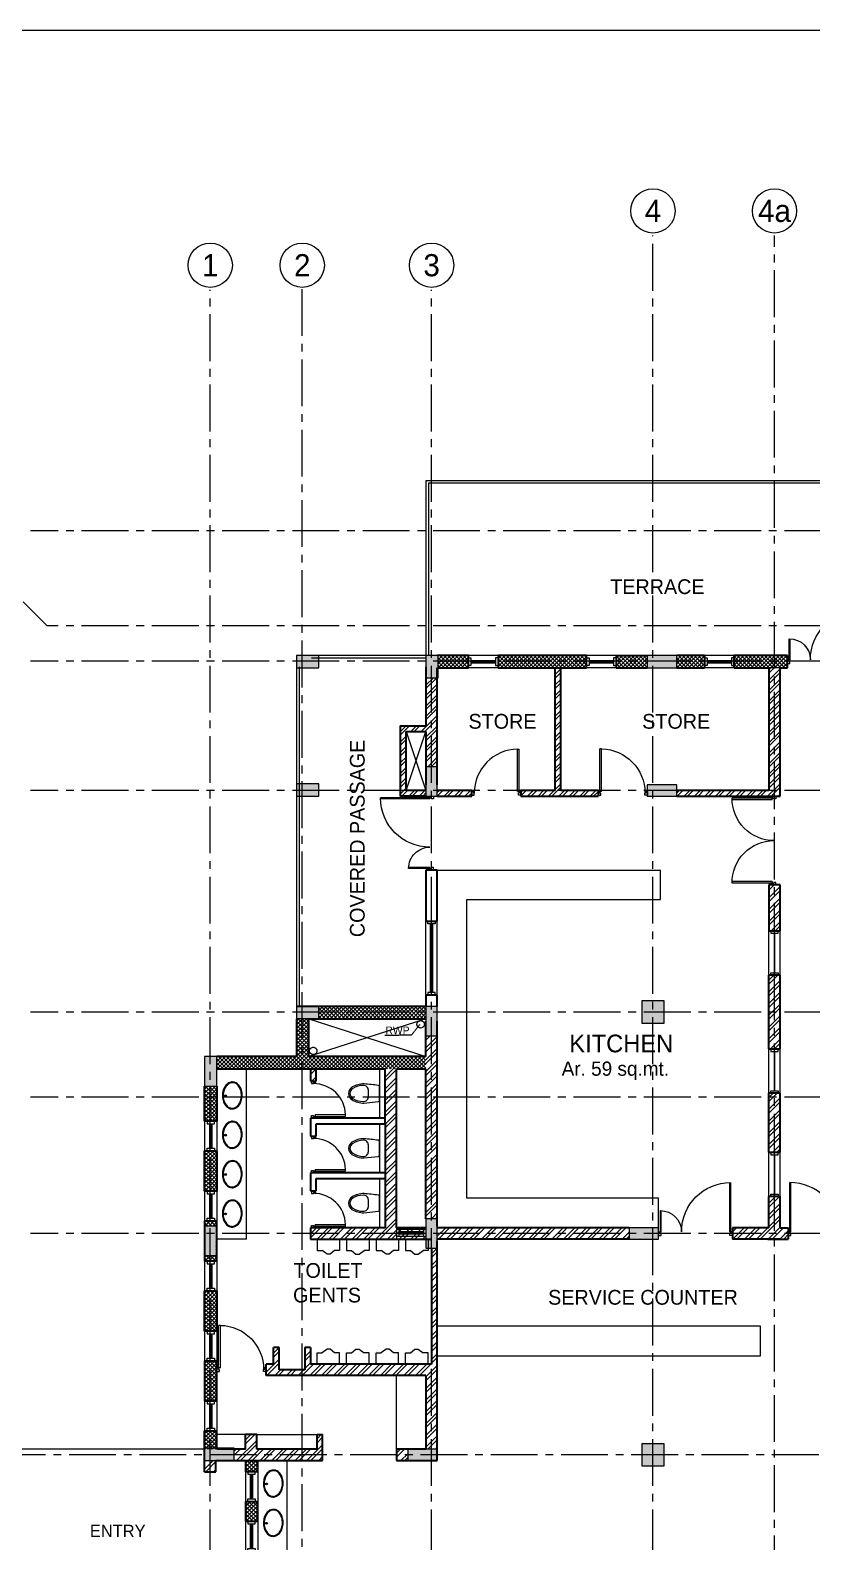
# Model space of a CAD drawing. Header units: millimetres. Extents: x -276609 to 1081398, y -453808 to 472098.
# Drawn here: x 1014191 to 1030080, y -65396 to -34677 of the extents above; entities that cross this region are included whole.
import ezdxf
from ezdxf.enums import TextEntityAlignment as Align

# ---------------------------------------------------------------- set-up
doc = ezdxf.new("R2010")
doc.units = ezdxf.units.MM
doc.header["$MEASUREMENT"] = 0
for name, pattern in [('ACAD_ISO10W100', [18, 12, -3, 0, -3]), ('CENTER2', [28.575, 19.05, -3.175, 3.175, -3.175]), ('HIDDEN', [0.375, 0.25, -0.125])]:
    doc.linetypes.add(name, pattern=pattern)
for name, color, linetype in [('A-Anno Tags', 6, 'Continuous'), ('A-Elevation', 4, 'Continuous'), ('A-Railing', 4, 'Continuous'), ('A-Sanitory', 181, 'Continuous'), ('A-Wall Patt', 8, 'Continuous'), ('A-Window', 4, 'Continuous'), ('Anno_Frames', 7, 'Continuous'), ('Anno_Labels', 7, 'Continuous'), ('AREA', 7, 'Continuous'), ('Dimension', 7, 'Continuous'), ('S-Conc Patt', 9, 'Continuous'), ('text', 252, 'Continuous')]:
    doc.layers.add(name, color=color, linetype=linetype)
doc.layers.add('A-Anno-Grid Lines', color=7, linetype='Continuous', true_color=0xbbc3bd)
for name, color, linetype, lineweight in [('A-BEAM-1-8', 8, 'HIDDEN', 9), ('A-Detail Lines', 241, 'Continuous', 25), ('A-Door', 4, 'Continuous', 9), ('A-Wall Sec', 1, 'Continuous', 20), ('PLUMBING', 3, 'ACAD_ISO10W100', 18), ('S-Concrete', 40, 'Continuous', 25)]:
    doc.layers.add(name, color=color, linetype=linetype, lineweight=lineweight)
doc.styles.get("Standard").update_dxf_attribs({"font": ''})
doc.styles.get('Standard').set_extended_font_data('Gill Sans MT')
doc.dimstyles.new('ISO-25', dxfattribs={"dimtxt": 2.5, "dimasz": 200, "dimexe": 1.25, "dimexo": 0.625, "dimtad": 1, "dimdec": 0, "dimtxsty": 'Standard', "dimcen": 2.5, "dimadec": 0, "dimazin": 0, "dimtfac": 1, "dimtdec": 0, "dimtmove": 0, "dimatfit": 3, "dimfxl": 1, "dimarcsym": 0})
pattern_1 = [(45, (546045.06, -148998), (-119.32427, 119.32427), []), (45, (546124.6, -148998), (-119.32427, 119.32427), [])]
pattern_2 = [(45, (546045.06, -148998), (-106.066017, 106.066017), []), (45, (546115.77, -148998), (-106.066017, 106.066017), [])]
pattern_3 = [(45, (546045.055, -148998), (-39.7747564, 39.7747564), []), (135, (546045.055, -148998), (-39.7747564, -39.7747564), [])]

# ---------------------------------------------------------------- blocks, each defined once
blk = doc.blocks.new('basin2')
for points in [[(278, -206, 0.12976), (261, -133, 0.106426), (201, -63, 0.084431), (116, -18, 0.073534), (7, 0, 0.073534), (-102, -14, 0.084431), (-188, -55, 0.106426), (-251, -122, 0.12976), (-272, -195, 0.12976), (-254, -269, 0.106426), (-194, -339, 0.084431), (-109, -383, 0.073534), (-1, -402, 0.073534), (108, -388, 0.084431), (195, -347, 0.106426), (258, -279, 0.12976)], [(263, -201, 0.119977), (247, -140, 0.106426), (192, -75, 0.084431), (111, -33, 0.073534), (7, -15, 0.073534), (-97, -28, 0.084431), (-180, -67, 0.106426), (-238, -130, 0.12976), (-257, -196, 0.009633), (-257, -201, 0.119977), (-240, -262, 0.106426), (-185, -327, 0.084431), (-104, -369, 0.073534), (0, -387, 0.073534), (104, -373, 0.084431), (187, -334, 0.106426), (245, -272, 0.12976), (263, -206, 0.009633)]]:
    blk.add_lwpolyline(points, format="xyb", close=True)
for radius in [17.8, 12.2]:
    blk.add_circle((-4, -64), radius)
blk = doc.blocks.new('wc-wh')
at = {"color": 0, "linetype": 'ByBlock'}
for points in [[(315, 195), (22, 165, 0.384412), (0, 140), (0, -140, 0.383904), (22, -165, 0.001434), (314, -195, 0.140641), (560, -125, 0.259738), (630, 0, 0.259738), (560, 125, 0.139471)], [(225, 65), (225, -65, 0.422961), (328, -165, 0.13189), (544, -100, 0.259738), (600, 0, 0.259738), (544, 100, 0.13189), (328, 165, 0.422961)]]:
    blk.add_lwpolyline(points, format="xyb", close=True, dxfattribs=at)
blk.add_arc((316, -170), 25, 264.2811, 270.16, dxfattribs=at)
blk = doc.blocks.new('urinal1')
for p, q in [((0, 228.6), (228.6, 228.6)), ((0, 228.6), (0, -228.6)), ((228.6, 228.6), (228.6, 127)), ((304.8, 25.4), (228.6, 127)), ((304.8, -38.1), (304.8, 25.4)), ((0, -228.6), (228.6, -228.6)), ((228.6, -127), (304.8, -38.1)), ((228.6, -228.6), (228.6, -127))]:
    blk.add_line(p, q)
blk = doc.blocks.new('Grid Head')
blk.add_circle((0, 0), 3)
at = {"layer": 'Anno_Labels'}
blk.add_attdef('GRID_NAME', text='', height=3, dxfattribs=at).set_placement((0, 0), align=Align.MIDDLE_CENTER)
blk = doc.blocks.new('grd din')
at = {"layer": 'A-Anno-Grid Lines', "linetype": 'CENTER2', "ltscale": 50}
for p, q in [((484314, 133526), (484314, 180371)), ((486784, 152996), (486784, 180371)), ((475314, 133526), (475314, 179267)), ((477184, 132609), (477184, 179317)), ((479814, 133526), (479814, 179267)), ((516514, 174369), (471659, 174369)), ((471512, 172927), (472000, 172439)), ((516514, 172439), (472000, 172439)), ((516514, 171719), (471659, 171719)), ((516514, 169089), (471659, 169089)), ((516514, 164589), (471659, 164589)), ((516514, 162859), (471659, 162859)), ((516514, 160089), (471659, 160089)), ((520545, 155589), (470258, 155589))]:
    blk.add_line(p, q, dxfattribs=at)
at = {"layer": 'Anno_Frames'}
ref = blk.add_blockref('Grid Head', (484314, 180871), dxfattribs=dict(at, xscale=150, yscale=150, zscale=150))
ref.add_attrib('GRID_NAME', '4', dxfattribs={"layer": '0', "height": 450}).set_placement((484314, 180871), align=Align.MIDDLE_CENTER)
ref = blk.add_blockref('Grid Head', (486784, 180871), dxfattribs=dict(at, xscale=150, yscale=150, zscale=150))
ref.add_attrib('GRID_NAME', '4a', dxfattribs={"layer": '0', "height": 450}).set_placement((486784, 180871), align=Align.MIDDLE_CENTER)
ref = blk.add_blockref('Grid Head', (475314, 179767), dxfattribs=dict(at, xscale=150, yscale=150, zscale=150))
ref.add_attrib('GRID_NAME', '1', dxfattribs={"layer": '0', "height": 450}).set_placement((475314, 179767), align=Align.MIDDLE_CENTER)
ref = blk.add_blockref('Grid Head', (477184, 179767), dxfattribs=dict(at, xscale=150, yscale=150, zscale=150))
ref.add_attrib('GRID_NAME', '2', dxfattribs={"layer": '0', "height": 450}).set_placement((477184, 179767), align=Align.MIDDLE_CENTER)
ref = blk.add_blockref('Grid Head', (479814, 179767), dxfattribs=dict(at, xscale=150, yscale=150, zscale=150))
ref.add_attrib('GRID_NAME', '3', dxfattribs={"layer": '0', "height": 450}).set_placement((479814, 179767), align=Align.MIDDLE_CENTER)
blk = doc.blocks.new('din w1')
at = {"layer": 'A-Window', "color": 2, "lineweight": 60}
blk.add_line((476279, 163779), (476779, 163779), dxfattribs=at)
at = {"layer": 'A-Window'}
for points in [[(476229, 163904), (476829, 163904)], [(476229, 163704), (476279, 163704), (476279, 163854), (476229, 163854)], [(476829, 163704), (476779, 163704), (476779, 163854), (476829, 163854)], [(476229, 163654), (476829, 163654)]]:
    blk.add_lwpolyline(points, dxfattribs=at)
blk = doc.blocks.new('din v1')
at = {"layer": 'A-Window', "color": 2, "lineweight": 60}
blk.add_line((474051, 158052), (474051, 157552), dxfattribs=at)
at = {"layer": 'A-Window'}
for points in [[(473926, 158102), (473926, 157502)], [(473976, 158102), (473976, 158052), (474126, 158052), (474126, 158102)], [(474176, 158102), (474176, 157502)], [(473976, 157502), (473976, 157552), (474126, 157552), (474126, 157502)]]:
    blk.add_lwpolyline(points, dxfattribs=at)
blk = doc.blocks.new('Big Door Garbage')
at = {"layer": 'A-Door', "color": 5, "lineweight": 18}
for p, q in [((-12550, 128778), (-12500, 128778)), ((-12550, 128703), (-12550, 128778)), ((-12515, 128738), (-12500, 128738)), ((-12515, 128703), (-12515, 128738)), ((-12500, 128778), (-12500, 128738)), ((-11100, 128778), (-11100, 128738)), ((-11050, 128778), (-11100, 128778)), ((-11085, 128738), (-11100, 128738)), ((-11085, 128703), (-11085, 128738)), ((-11050, 128703), (-11050, 128778)), ((-12550, 128703), (-12515, 128703)), ((-12515, 128703), (-12515, 128273)), ((-12499, 128703), (-12515, 128703)), ((-12499, 128703), (-12499, 128273)), ((-11101, 128703), (-11101, 127703)), ((-11101, 128703), (-11085, 128703)), ((-11050, 128703), (-11085, 128703)), ((-11085, 128703), (-11085, 127703))]:
    blk.add_line(p, q, dxfattribs=at)
at = {"layer": 'A-Door', "lineweight": 18}
for centre, radius, start, end in [((-12515, 128703), 430, 270, 0), ((-11085, 128703), 1000, 180, 270)]:
    blk.add_arc(centre, radius, start, end, dxfattribs=at)
blk = doc.blocks.new('ABL_Door_S - 1000 x 2100-11-3 Second Floor Lvl')
at = {"layer": 'A-Door', "color": 5}
for p, q in [((-500, 38), (-450, 38)), ((-500, -38), (-500, 38)), ((-450, 38), (-450, -3)), ((450, 38), (450, -3)), ((500, 38), (450, 38)), ((500, -38), (500, 38)), ((-500, -38), (-465, -38)), ((-465, -3), (-450, -3)), ((-465, -38), (-465, -3)), ((-430, -38), (-465, -38)), ((465, -3), (450, -3)), ((465, -38), (465, -3)), ((500, -38), (465, -38))]:
    blk.add_line(p, q, dxfattribs=at)
at = {"layer": 'A-Door', "color": 5, "lineweight": 18}
for p, q in [((-465, -38), (-465, -902)), ((-430, -38), (-430, -902)), ((-430, -902), (-465, -902))]:
    blk.add_line(p, q, dxfattribs=at)
at = {"layer": 'A-Door'}
blk.add_arc((-450, -3), 900, 271.2733, 0, dxfattribs=at)
blk = doc.blocks.new('ABL_Door_S - 750 x 2100-5-3 Second Floor Lvl')
at = {"layer": 'A-Door', "color": 5, "lineweight": 18}
for p, q in [((-375, 38), (-325, 38)), ((-375, -38), (-375, 38)), ((-325, 38), (-325, -3)), ((325, 38), (325, -3)), ((375, 38), (325, 38)), ((375, -38), (375, 38)), ((-375, -38), (-340, -38)), ((-340, -3), (-325, -3)), ((-340, -38), (-340, -3)), ((-340, -38), (-340, -652)), ((-305, -38), (-340, -38)), ((-305, -38), (-305, -652)), ((340, -3), (325, -3)), ((340, -38), (340, -3)), ((375, -38), (340, -38))]:
    blk.add_line(p, q, dxfattribs=at)
blk.add_lwpolyline([(-340, -652), (-305, -652)], dxfattribs=at)
at = {"layer": 'A-Door', "lineweight": 18}
blk.add_arc((-325, -3), 650, 271.7632, 0, dxfattribs=at)
blk = doc.blocks.new('din d7')
at = {"layer": 'A-Door', "color": 5, "lineweight": 18}
for p, q in [((486934, 174520), (486934, 175332)), ((486969, 174518), (486969, 175332)), ((488629, 174518), (488629, 175332)), ((488664, 174518), (488664, 175332)), ((486899, 174518), (486934, 174518)), ((486899, 174518), (486899, 174443)), ((486934, 174518), (486934, 174483)), ((486969, 174518), (486934, 174518)), ((488629, 174518), (488664, 174518)), ((488664, 174518), (488664, 174483)), ((488699, 174518), (488664, 174518)), ((488699, 174518), (488699, 174443)), ((486899, 174443), (486949, 174443)), ((486934, 174483), (486949, 174483)), ((486949, 174443), (486949, 174483)), ((488664, 174483), (488649, 174483)), ((488649, 174443), (488649, 174483)), ((488699, 174443), (488649, 174443))]:
    blk.add_line(p, q, dxfattribs=at)
at = {"layer": 'A-Door', "lineweight": 18}
for centre, start, end in [((486950, 174483), 359.9841, 91.0727), ((488648, 174483), 88.9273, 180.0159)]:
    blk.add_arc(centre, 849, start, end, dxfattribs=at)
blk = doc.blocks.new('din w6')
at = {"layer": 'A-Window', "color": 2, "lineweight": 30}
blk.add_line((50, 125), (850, 125), dxfattribs=at)
at = {"layer": 'A-Window'}
for points in [[(0, 240), (900, 240)], [(0, 200), (50, 200), (50, 50), (0, 50)], [(0, 10), (900, 10)], [(900, 200), (850, 200), (850, 50), (900, 50)]]:
    blk.add_lwpolyline(points, dxfattribs=at)
blk = doc.blocks.new('ergrthyjty')
at = {"layer": 'S-Conc Patt'}
for points in [[(473561, 101613), (473561, 101363), (474011, 101363), (474011, 101613)], [(476441, 101613), (476191, 101613), (476191, 101163), (476441, 101163)], [(480691, 101613), (480691, 101363), (481291, 101363), (481291, 101613)], [(476421, 99353), (476191, 99353), (476191, 98753), (476421, 98753)], [(473561, 99003), (473561, 98753), (474011, 98753), (474011, 99003)], [(480691, 98983), (480691, 98753), (481291, 98753), (481291, 98983)], [(474011, 94233), (474011, 94483), (473561, 94483), (473561, 94233)], [(476421, 94483), (476191, 94483), (476191, 93883), (476421, 93883)], [(480581, 94593), (480581, 94143), (481031, 94143), (481031, 94593)], [(471941, 93463), (471691, 93463), (471691, 92863), (471941, 92863)], [(471941, 90018), (471691, 90018), (471691, 89418), (471941, 89418)], [(476421, 90168), (476191, 90168), (476191, 89568), (476421, 89568)], [(480321, 89983), (480321, 89753), (480921, 89753), (480921, 89983)], [(471691, 85503), (471691, 85253), (472291, 85253), (472291, 85503)], [(475821, 85483), (475821, 85253), (476421, 85253), (476421, 85483)], [(480581, 85593), (480581, 85143), (481031, 85143), (481031, 85593)]]:
    blk.add_hatch(color=8, dxfattribs=at).paths.add_polyline_path(points)
at = {"layer": 'S-Concrete'}
for points in [[(473561, 101613), (473561, 101363), (474011, 101363), (474011, 101613)], [(476441, 101613), (476191, 101613), (476191, 101163), (476441, 101163)], [(480691, 101613), (480691, 101363), (481291, 101363), (481291, 101613)], [(476421, 99353), (476191, 99353), (476191, 98753), (476421, 98753)], [(473561, 99003), (473561, 98753), (474011, 98753), (474011, 99003)], [(480691, 98983), (480691, 98753), (481291, 98753), (481291, 98983)], [(474011, 94233), (474011, 94483), (473561, 94483), (473561, 94233)], [(476421, 94483), (476191, 94483), (476191, 93883), (476421, 93883)], [(480581, 94593), (480581, 94143), (481031, 94143), (481031, 94593)], [(471941, 93463), (471691, 93463), (471691, 92863), (471941, 92863)], [(471941, 90018), (471691, 90018), (471691, 89418), (471941, 89418)], [(476421, 90168), (476191, 90168), (476191, 89568), (476421, 89568)], [(480321, 89983), (480321, 89753), (480921, 89753), (480921, 89983)], [(471691, 85503), (471691, 85253), (472291, 85253), (472291, 85503)], [(475821, 85483), (475821, 85253), (476421, 85253), (476421, 85483)], [(480581, 85593), (480581, 85143), (481031, 85143), (481031, 85593)]]:
    blk.add_lwpolyline(points, close=True, dxfattribs=at)

msp = doc.modelspace()

# ---------------------------------------------------------------- hatches: boundary and pattern name
at = {"layer": 'A-Wall Patt'}
h = msp.add_hatch(dxfattribs=at)
h.set_pattern_fill('ANSI37', color=256, scale=450, style=0)
h.set_pattern_definition(pattern_3)
h.paths.add_polyline_path([(1026101.3, -47635.3), (1026736.3, -47635.3), (1026736.3, -47385.3), (1026101.3, -47385.3)])
h.paths.add_polyline_path([(1023701.4, -47635.3), (1025501.3, -47635.3), (1025501.3, -47385.3), (1023701.4, -47385.3)])
h.paths.add_polyline_path([(1022486.3, -47635.3), (1023101.4, -47635.3), (1023101.4, -47385.3), (1022486.3, -47385.3)])
h.paths.add_polyline_path([(1027336.3, -47385.3), (1027336.3, -47635.3), (1027901.1, -47635.3), (1027901.1, -47385.3)])
h.paths.add_polyline_path([(1029586.3, -47635.3), (1029586.3, -47385.3), (1028501.1, -47385.3), (1028501.1, -47635.3)])
h = msp.add_hatch(dxfattribs=at)
h.set_pattern_fill('ANSI32', color=256, scale=400, style=0)
h.set_pattern_definition([(45, (1022364.61, -48706.81), (-106.066, 106.066), []), (45, (1022435.32, -48706.81), (-106.066, 106.066), [])])
h.paths.add_polyline_path([(1022466.3, -47835.3), (1022236.3, -47835.3), (1022236.3, -49645.3), (1022466.3, -49645.3)])
h.paths.add_polyline_path([(1022236.3, -48815.3), (1021721.3, -48815.3), (1021721.3, -50130.3), (1021836.3, -50130.3), (1021836.3, -48930.3), (1022236.3, -48930.3)])
h.paths.add_polyline_path([(1022236.3, -50130.3), (1021836.3, -50130.3), (1021721.3, -50130.3), (1021721.3, -50245.3), (1022236.3, -50245.3)])
h = msp.add_hatch(dxfattribs=at)
h.set_pattern_fill('ANSI32', color=256, scale=400, style=0)
h.set_pattern_definition(pattern_2)
h.paths.add_polyline_path([(1024981.3, -47635.3), (1024866.3, -47635.3), (1024866.3, -50130.3), (1024166.3, -50130.3), (1024166.3, -50245.3), (1025736.3, -50245.3), (1025736.3, -50130.3), (1024981.3, -50130.3)])
h = msp.add_hatch(dxfattribs=at)
h.set_pattern_fill('ANSI32', color=256, scale=400, style=0)
h.set_pattern_definition(pattern_2)
h.paths.add_polyline_path([(1029436.3, -47635.3), (1029206.3, -47635.3), (1029206.3, -50130.3), (1027336.3, -50130.3), (1027336.3, -50245.3), (1029436.3, -50245.3)])
h = msp.add_hatch(dxfattribs=at)
h.set_pattern_fill('ANSI32', color=256, scale=400, style=0)
h.set_pattern_definition(pattern_2)
h.paths.add_polyline_path([(1023166.3, -50130.3), (1022466.3, -50130.3), (1022466.3, -50245.3), (1023166.3, -50245.3)])
h = msp.add_hatch(dxfattribs=at)
h.set_pattern_fill('ANSI32', color=256, scale=450, style=0)
h.set_pattern_definition([(45, (1029533.91, -59142.42), (-119.3243, 119.3243), []), (45, (1029613.46, -59142.42), (-119.3243, 119.3243), [])])
h.paths.add_polyline_path([(1029601.3, -59015.3), (1029436.3, -59015.3), (1029436.3, -59245.3), (1029601.3, -59245.3)])
h.paths.add_polyline_path([(1029436.3, -58380.3), (1029206.3, -58380.3), (1029206.3, -59015.3), (1028466.3, -59015.3), (1028466.3, -59245.3), (1029436.3, -59245.3)])
h.paths.add_polyline_path([(1029436.3, -52045.3), (1029206.3, -52045.3), (1029206.3, -52980.3), (1029436.3, -52980.3)])
h.paths.add_polyline_path([(1029436.3, -56280.3), (1029206.3, -56280.3), (1029206.3, -57480.3), (1029436.3, -57480.3)])
h.paths.add_polyline_path([(1029436.3, -54745.3), (1029436.3, -53880.3), (1029206.3, -53880.3), (1029206.3, -54630.3), (1029206.3, -55380.3), (1029436.3, -55380.3)])
h = msp.add_hatch(dxfattribs=at)
h.set_pattern_fill('ANSI37', color=256, scale=450, style=0)
h.set_pattern_definition(pattern_3)
h.paths.add_polyline_path([(1022236.3, -54515.3), (1020056.3, -54515.3), (1020056.3, -54765.3), (1022236.3, -54765.3)])
h = msp.add_hatch(dxfattribs=at)
h.set_pattern_fill('ANSI37', color=256, scale=450, style=0)
h.set_pattern_definition(pattern_3)
h.paths.add_polyline_path([(1022236.3, -55535.3), (1019856.3, -55535.3), (1019856.3, -54765.3), (1019606.3, -54765.3), (1019606.3, -55535.3), (1017986.3, -55535.3), (1017986.3, -55639.7), (1017986.3, -55716.5), (1017986.3, -55785.3), (1021406.3, -55785.3), (1021636.3, -55785.3), (1022236.3, -55785.3)])
h = msp.add_hatch(dxfattribs=at)
h.set_pattern_fill('ANSI32', color=256, scale=450, angle=360, style=0)
h.set_pattern_definition(pattern_1)
h.paths.add_polyline_path([(1021636.3, -55785.3), (1021406.3, -55785.3), (1021406.3, -56900.3), (1021406.3, -58015.3), (1021406.3, -58481.1), (1021636.3, -58481.1)])
h.paths.add_polyline_path([(1021636.3, -58481.1), (1021406.3, -58481.1), (1021406.3, -59015.3), (1019891.3, -59015.3), (1019891.3, -59245.3), (1022236.3, -59245.3), (1022236.3, -59015.3), (1021636.3, -59015.3)])
h.paths.add_polyline_path([(1022466.3, -55115.3), (1022236.3, -55115.3), (1022236.3, -55535.3), (1022236.3, -55785.3), (1022236.3, -58481.1), (1022466.3, -58481.1)])
h.paths.add_polyline_path([(1022466.3, -58481.1), (1022236.3, -58481.1), (1022236.3, -58830.3), (1022466.3, -58830.3)])
h = msp.add_hatch(dxfattribs=at)
h.set_pattern_fill('ANSI32', color=256, scale=450, angle=360, style=0)
h.set_pattern_definition([(45, (546045.06, -148308), (-119.32427, 119.32427), []), (45, (546124.6, -148308), (-119.32427, 119.32427), [])])
h.paths.add_polyline_path([(1020006.3, -55785.3), (1019891.3, -55785.3), (1019891.3, -56035.3), (1020006.3, -56035.3)])
h = msp.add_hatch(dxfattribs=at)
h.set_pattern_fill('ANSI37', color=256, scale=450, style=0)
h.set_pattern_definition(pattern_3)
h.paths.add_polyline_path([(1017986.3, -56135.3), (1017736.3, -56135.3), (1017736.3, -56845.3), (1017736.3, -56850.3), (1017986.3, -56850.3), (1017986.3, -56545.3)])
h = msp.add_hatch(dxfattribs=at)
h.set_pattern_fill('ANSI37', color=256, scale=450, style=0)
h.set_pattern_definition(pattern_3)
h.paths.add_polyline_path([(1017986.3, -57450.3), (1017736.3, -57450.3), (1017736.3, -58272.8), (1017986.3, -58272.8)])
h = msp.add_hatch(dxfattribs=at)
h.set_pattern_fill('ANSI37', color=256, scale=450, style=0)
h.set_pattern_definition(pattern_3)
h.paths.add_polyline_path([(1017986.3, -58872.8), (1017736.3, -58872.8), (1017736.3, -58980.3), (1017986.3, -58980.3)])
h = msp.add_hatch(dxfattribs=at)
h.set_pattern_fill('ANSI37', color=256, scale=450, style=0)
h.set_pattern_definition(pattern_3)
h.paths.add_polyline_path([(1017966.3, -59280.3), (1017966.3, -59580.3), (1017736.3, -59580.3), (1017736.3, -59695.3), (1017986.3, -59695.3), (1017986.3, -59280.3)])
h = msp.add_hatch(dxfattribs=at)
h.set_pattern_fill('ANSI32', color=256, scale=450, angle=360, style=0)
h.set_pattern_definition(pattern_1)
h.paths.add_polyline_path([(1026366.3, -59245.3), (1026366.3, -59015.3), (1022466.3, -59015.3), (1022466.3, -59245.3)])
h = msp.add_hatch(dxfattribs=at)
h.set_pattern_fill('ANSI32', color=256, scale=450, angle=360, style=0)
h.set_pattern_definition(pattern_1)
h.paths.add_polyline_path([(1022466.3, -59430.3), (1022351.3, -59430.3), (1022351.3, -61785.3), (1019891.3, -61785.3), (1019891.3, -61450.3), (1019776.3, -61450.3), (1019776.3, -61900.3), (1019251.3, -61900.3), (1019251.3, -61450.3), (1019136.3, -61450.3), (1019136.3, -61785.3), (1018986.3, -61785.3), (1018986.3, -62015.3), (1022236.3, -62015.3), (1022236.3, -62455.9), (1022466.3, -62488.4)])
h.paths.add_polyline_path([(1022466.3, -62488.4), (1022236.3, -62455.9), (1022236.3, -62706.3), (1022466.3, -62800)])
h.paths.add_polyline_path([(1022466.3, -62800), (1022236.3, -62706.3), (1022236.3, -63515.3), (1022466.3, -63515.3)])
h = msp.add_hatch(dxfattribs=at)
h.set_pattern_fill('ANSI37', color=256, scale=450, style=0)
h.set_pattern_definition(pattern_3)
h.paths.add_polyline_path([(1017986.3, -60295.3), (1017736.3, -60295.3), (1017736.3, -61117.8), (1017986.3, -61117.8)])
h = msp.add_hatch(dxfattribs=at)
h.set_pattern_fill('ANSI37', color=256, scale=450, style=0)
h.set_pattern_definition(pattern_3)
h.paths.add_polyline_path([(1017986.3, -61717.8), (1017736.3, -61717.8), (1017736.3, -62540.3), (1017986.3, -62540.3)])
h = msp.add_hatch(dxfattribs=at)
h.set_pattern_fill('ANSI37', color=256, scale=450, style=0)
h.set_pattern_definition(pattern_3)
h.paths.add_polyline_path([(1017986.3, -63140.6), (1017736.3, -63140.6), (1017736.3, -63515.3), (1017986.3, -63515.3)])
h = msp.add_hatch(dxfattribs=at)
h.set_pattern_fill('ANSI32', color=256, scale=450, angle=360, style=0)
h.set_pattern_definition(pattern_1)
h.paths.add_polyline_path([(1018336.3, -63515.3), (1018336.3, -63745.3), (1020136.3, -63745.3), (1020136.3, -63215.3), (1020021.3, -63215.3), (1020021.3, -63515.3), (1018796.3, -63515.3), (1018796.3, -63215.3), (1018566.3, -63215.3), (1018566.3, -63515.3)])
h = msp.add_hatch(dxfattribs=at)
h.set_pattern_fill('ANSI32', color=256, scale=450, angle=360, style=0)
h.set_pattern_definition(pattern_1)
h.paths.add_polyline_path([(1021866.3, -63515.3), (1021636.3, -63515.3), (1021636.3, -63745.3), (1021866.3, -63745.3)])
h = msp.add_hatch(dxfattribs=at)
h.set_pattern_fill('ANSI32', color=256, scale=450, style=0)
h.set_pattern_definition([(45, (546045.06, -148998), (-119.32427, 119.32427), []), (45, (546124.6, -148998), (-119.32427, 119.32427), [])])
h.paths.add_polyline_path([(1017966.3, -63745.3), (1017736.3, -63745.3), (1017736.3, -63975.3), (1017966.3, -63975.3)])
h = msp.add_hatch(dxfattribs=at)
h.set_pattern_fill('ANSI37', color=256, scale=450, style=0)
h.set_pattern_definition(pattern_3)
h.paths.add_polyline_path([(1018816.3, -63745.3), (1018566.3, -63745.3), (1018566.3, -63975.3), (1018816.3, -63975.3)])
h = msp.add_hatch(dxfattribs=at)
h.set_pattern_fill('ANSI37', color=256, scale=450, style=0)
h.set_pattern_definition(pattern_3)
h.paths.add_polyline_path([(1018816.3, -64575.3), (1018566.3, -64575.3), (1018566.3, -64980.3), (1018816.3, -64980.3)])

# ---------------------------------------------------------------- linework, layer by layer
at = {"layer": 'A-Anno Tags'}
msp.add_line((1018796.3, -63215.3), (1019891.3, -63215.3), dxfattribs=at)
at = {"layer": 'A-BEAM-1-8', "linetype": 'Continuous', "ltscale": 500}
for p, q in [((1022236.3, -54765.3), (1019856.3, -55535.3)), ((1019856.3, -54765.3), (1022236.3, -55535.3))]:
    msp.add_line(p, q, dxfattribs=at)
at = {"layer": 'A-Detail Lines', "linetype": 'Continuous', "ltscale": 500}
for p, q in [((1021836.3, -50130.3), (1022236.3, -48930.3)), ((1021836.3, -48930.3), (1022236.3, -50130.3))]:
    msp.add_line(p, q, dxfattribs=at)
at = {"layer": 'A-Detail Lines'}
msp.add_line((1018566.3, -63215.3), (1017986.3, -63215.3), dxfattribs=at)
msp.add_lwpolyline([(1018796.3, -63215.3), (1020021.3, -63215.3), (1020021.3, -63515.3), (1018796.3, -63515.3)], close=True, dxfattribs=at)
at = {"layer": 'A-Elevation'}
for p, q in [((1022466.3, -51745.3), (1027001.3, -51745.3)), ((1027001.3, -52345.3), (1027001.3, -51745.3)), ((1023066.3, -58415.3), (1023066.3, -52345.3)), ((1023066.3, -52345.3), (1027001.3, -52345.3)), ((1018586.3, -59245.3), (1018586.3, -55805.3)), ((1021291.3, -55785.3), (1021291.3, -56785.3)), ((1021291.3, -56900.3), (1021291.3, -57900.3)), ((1021291.3, -58015.3), (1021291.3, -59015.3)), ((1026966.3, -58415.3), (1023066.3, -58415.3)), ((1026966.3, -59015.3), (1026966.3, -58415.3)), ((1018586.3, -59245.3), (1017986.3, -59245.3)), ((1029036.3, -61015.3), (1022466.3, -61015.3)), ((1029036.3, -61615.3), (1029036.3, -61015.3)), ((1022466.3, -61615.3), (1029036.3, -61615.3)), ((1021636.3, -63515.3), (1021636.3, -62015.3)), ((1019416.3, -66215.3), (1019416.3, -63745.3))]:
    msp.add_line(p, q, dxfattribs=at)
at = {"layer": 'A-Railing'}
for p, q in [((1022236.3, -43835.3), (1022236.3, -47385.3)), ((1031236.3, -43835.3), (1022236.3, -43835.3)), ((1031236.3, -43885.3), (1022286.3, -43885.3)), ((1022286.3, -43885.3), (1022286.3, -47385.3)), ((1022236.3, -47385.3), (1019906.3, -47385.3)), ((1022236.3, -47435.3), (1019906.3, -47435.3)), ((1019606.3, -47615.3), (1019606.3, -54515.3)), ((1019656.3, -47615.3), (1019656.3, -54515.3))]:
    msp.add_line(p, q, dxfattribs=at)
at = {"layer": 'A-Wall Patt'}
msp.add_line((1029436.3, -47635.3), (1029206.3, -47635.3), dxfattribs=at)
msp.add_lwpolyline([(1017736.3, -63515.3), (1013736.3, -63515.3), (1013736.3, -67044.4), (1017736.3, -67044.4)], dxfattribs=at)
at = {"layer": 'A-Wall Sec', "lineweight": 35}
for p, q in [((1023101.4, -47385.3), (1022466.3, -47385.7)), ((1023101.4, -47635.3), (1023101.4, -47385.3)), ((1025501.3, -47385.3), (1023701.4, -47385.3)), ((1023701.4, -47385.3), (1023701.4, -47635.3)), ((1025501.3, -47635.3), (1025501.3, -47385.3)), ((1026101.3, -47385.3), (1026736.3, -47385.3)), ((1026101.3, -47385.3), (1026101.3, -47635.3)), ((1027901.1, -47385.3), (1027336.3, -47385.3)), ((1027901.1, -47385.3), (1027901.1, -47635.3)), ((1029586.3, -47385.3), (1028501.1, -47385.3)), ((1028501.1, -47635.3), (1028501.1, -47385.3)), ((1029586.3, -47635.3), (1029586.3, -47385.3)), ((1022236.3, -47615.3), (1022236.3, -48815.3)), ((1022466.3, -50015.3), (1022466.3, -47635.3)), ((1022486.3, -47635.3), (1023101.4, -47635.3)), ((1023701.4, -47635.3), (1025501.3, -47635.3)), ((1024866.3, -50130.3), (1024866.3, -47635.3)), ((1024981.3, -50130.3), (1024981.3, -47635.3)), ((1026101.3, -47635.3), (1026736.3, -47635.3)), ((1027336.3, -47635.3), (1027901.1, -47635.3)), ((1028501.1, -47635.3), (1029206.3, -47635.3)), ((1029206.3, -47635.3), (1029206.3, -50130.3)), ((1029436.3, -50245.3), (1029436.3, -47635.3)), ((1029436.3, -47635.3), (1029586.3, -47635.3)), ((1021836.3, -48930.3), (1022236.3, -48930.3)), ((1021836.3, -50130.3), (1021836.3, -48930.3)), ((1022236.3, -48930.3), (1022236.3, -50015.3)), ((1022236.3, -50130.3), (1021836.3, -50130.3)), ((1023166.3, -50130.3), (1022466.3, -50130.3)), ((1022466.3, -50245.3), (1023166.3, -50245.3)), ((1023166.3, -50245.3), (1023166.3, -50130.3)), ((1024866.3, -50130.3), (1024166.3, -50130.3)), ((1024166.3, -50130.3), (1024166.3, -50245.3)), ((1024166.3, -50245.3), (1025736.3, -50245.3)), ((1025736.3, -50130.3), (1024981.3, -50130.3)), ((1025736.3, -50130.3), (1025736.3, -50245.3)), ((1029206.3, -50130.3), (1027336.3, -50130.3)), ((1027336.3, -50245.3), (1029436.3, -50245.3)), ((1022236.3, -51745.3), (1022236.3, -52785.3)), ((1022466.3, -51745.3), (1022236.3, -51745.3)), ((1022466.3, -52785.3), (1022466.3, -51745.3)), ((1029206.3, -52045.3), (1029206.3, -52980.3)), ((1029436.3, -52045.3), (1029206.3, -52045.3)), ((1029436.3, -52980.3), (1029436.3, -52045.3)), ((1022236.3, -52785.3), (1022466.3, -52785.3)), ((1029206.3, -52980.3), (1029436.3, -52980.3)), ((1029436.3, -53880.3), (1029206.3, -53880.3)), ((1029206.3, -55380.3), (1029206.3, -53880.3)), ((1029436.3, -55380.3), (1029436.3, -53880.3)), ((1022236.3, -54285.3), (1022236.3, -54515.3)), ((1022466.3, -54285.3), (1022236.3, -54285.3)), ((1022466.3, -54515.3), (1022466.3, -54285.3)), ((1022236.3, -54515.3), (1019606.3, -54515.3)), ((1019606.3, -54765.3), (1019606.3, -55535.3)), ((1019856.3, -54765.3), (1022236.3, -54765.3)), ((1019856.3, -55535.3), (1019856.3, -54765.3)), ((1022236.3, -55535.3), (1022236.3, -54815.3)), ((1022466.3, -58980.3), (1022466.3, -54815.3)), ((1019606.3, -55535.3), (1017986.3, -55535.3)), ((1022236.3, -55535.3), (1019856.3, -55535.3)), ((1029206.3, -55380.3), (1029436.3, -55380.3)), ((1017986.3, -55785.3), (1021406.3, -55785.3)), ((1019891.3, -55785.3), (1019891.3, -56035.3)), ((1020006.3, -56035.3), (1020006.3, -55785.3)), ((1021406.3, -56900.3), (1021406.3, -55785.3)), ((1021636.3, -59015.3), (1021636.3, -55785.3)), ((1021636.3, -55785.3), (1022236.3, -55785.3)), ((1022236.3, -58830.3), (1022236.3, -55785.3)), ((1017736.3, -56850.3), (1017736.3, -56135.3)), ((1017986.3, -56135.3), (1017986.3, -56850.3)), ((1019891.3, -56035.3), (1020006.3, -56035.3)), ((1029206.3, -57480.3), (1029206.3, -56280.3)), ((1029436.3, -56280.3), (1029206.3, -56280.3)), ((1029436.3, -57480.3), (1029436.3, -56280.3)), ((1021406.3, -56785.3), (1019891.3, -56785.3)), ((1019891.3, -56785.3), (1019891.3, -57150.3)), ((1017986.3, -56850.3), (1017736.3, -56850.3)), ((1020006.3, -56900.3), (1021406.3, -56900.3)), ((1020006.3, -57150.3), (1020006.3, -56900.3)), ((1021406.3, -56900.3), (1021406.3, -58015.3)), ((1019891.3, -57150.3), (1020006.3, -57150.3)), ((1017736.3, -57450.3), (1017986.3, -57450.3)), ((1017736.3, -58272.8), (1017736.3, -57450.3)), ((1017986.3, -57450.3), (1017986.3, -58272.8)), ((1029206.3, -57480.3), (1029436.3, -57480.3)), ((1021406.3, -57900.3), (1019891.3, -57900.3)), ((1019891.3, -57900.3), (1019891.3, -58265.3)), ((1020006.3, -58015.3), (1021406.3, -58015.3)), ((1020006.3, -58265.3), (1020006.3, -58015.3)), ((1021406.3, -58015.3), (1021406.3, -59015.3)), ((1017986.3, -58272.8), (1017736.3, -58272.8)), ((1019891.3, -58265.3), (1020006.3, -58265.3)), ((1029206.3, -59015.3), (1029206.3, -58380.3)), ((1029436.3, -58380.3), (1029206.3, -58380.3)), ((1029436.3, -59015.3), (1029436.3, -58380.3)), ((1017736.3, -58872.8), (1017986.3, -58872.8)), ((1017736.3, -58872.8), (1017736.3, -59695.3)), ((1017986.3, -59695.3), (1017986.3, -58872.8)), ((1021406.3, -59015.3), (1019891.3, -59015.3)), ((1019891.3, -59015.3), (1019891.3, -59245.3)), ((1019891.3, -59245.3), (1022351.3, -59245.3)), ((1022236.3, -59015.3), (1021636.3, -59015.3)), ((1022236.3, -59015.3), (1021636.3, -59015.3)), ((1026366.3, -59015.3), (1022466.3, -59015.3)), ((1026366.3, -59245.3), (1022466.3, -59245.3)), ((1022466.3, -63745.3), (1022466.3, -59280.3)), ((1029206.3, -59015.3), (1028466.3, -59015.3)), ((1028466.3, -59015.3), (1028466.3, -59245.3)), ((1029436.3, -59245.3), (1028466.3, -59245.3)), ((1029186.3, -59245.3), (1029601.3, -59245.3)), ((1029436.3, -59015.3), (1029601.3, -59015.3)), ((1029601.3, -59015.3), (1029601.3, -59245.3)), ((1022351.3, -59430.3), (1022351.3, -61785.3)), ((1017986.3, -59695.3), (1017736.3, -59695.3)), ((1017736.3, -60295.3), (1017986.3, -60295.3)), ((1017736.3, -61117.8), (1017736.3, -60295.3)), ((1017986.3, -60295.3), (1017986.3, -61117.8)), ((1017986.3, -61117.8), (1017736.3, -61117.8)), ((1017736.3, -61717.8), (1017986.3, -61717.8)), ((1017736.3, -61717.8), (1017736.3, -62540.3)), ((1017986.3, -62540.3), (1017986.3, -61717.8)), ((1019136.3, -61785.3), (1019136.3, -61450.3)), ((1019251.3, -61450.3), (1019136.3, -61450.3)), ((1019251.3, -61900.3), (1019251.3, -61450.3)), ((1019776.3, -61450.3), (1019776.3, -61900.3)), ((1019891.3, -61450.3), (1019776.3, -61450.3)), ((1019891.3, -61450.3), (1019891.3, -61785.3)), ((1019136.3, -61785.3), (1018986.3, -61785.3)), ((1018986.3, -62015.3), (1018986.3, -61785.3)), ((1022236.3, -62015.3), (1018986.3, -62015.3)), ((1019776.3, -61900.3), (1019251.3, -61900.3)), ((1022351.3, -61785.3), (1019891.3, -61785.3)), ((1022236.3, -62015.3), (1022236.3, -63515.3)), ((1017986.3, -62540.3), (1017736.3, -62540.3)), ((1017736.3, -63975.3), (1017736.3, -63140.6)), ((1017736.3, -63140.6), (1017986.3, -63140.6)), ((1017986.3, -63515.3), (1017986.3, -63140.6)), ((1018566.3, -63515.3), (1018566.3, -63215.3)), ((1018796.3, -63215.3), (1018566.3, -63215.3)), ((1018796.3, -63515.3), (1018796.3, -63215.3)), ((1020021.3, -63515.3), (1020021.3, -63215.3)), ((1020021.3, -63215.3), (1020136.3, -63215.3)), ((1020136.3, -63745.3), (1020136.3, -63215.3)), ((1018566.3, -63515.3), (1017986.3, -63515.3)), ((1020021.3, -63515.3), (1018796.3, -63515.3)), ((1022236.3, -63515.3), (1021636.3, -63515.3)), ((1021636.3, -63515.3), (1021636.3, -63745.3)), ((1017966.3, -63745.3), (1020006.3, -63745.3)), ((1017966.3, -63975.3), (1017966.3, -63745.3)), ((1018566.3, -63745.3), (1018566.3, -63975.3)), ((1018816.3, -63975.3), (1018816.3, -63745.3)), ((1019891.3, -63745.3), (1020136.3, -63745.3)), ((1021636.3, -63745.3), (1022466.3, -63745.3)), ((1017736.3, -63975.3), (1017966.3, -63975.3)), ((1018816.3, -63975.3), (1018566.3, -63975.3)), ((1018566.3, -64575.3), (1018566.3, -64980.3)), ((1018566.3, -64575.3), (1018816.3, -64575.3)), ((1018816.3, -64980.3), (1018816.3, -64575.3)), ((1018566.3, -64980.3), (1018816.3, -64980.3))]:
    msp.add_line(p, q, dxfattribs=at)
at = {"layer": 'A-Wall Sec'}
msp.add_line((1021636.3, -59014.9), (1021636.3, -59245.3), dxfattribs=at)
at = {"layer": 'A-Wall Sec', "lineweight": 35}
msp.add_lwpolyline([(1022236.3, -50245.3), (1021721.3, -50245.3), (1021721.3, -48815.3), (1022236.3, -48815.3)], dxfattribs=at)
at = {"layer": 'A-Window', "color": 2, "lineweight": 60}
for p, q in [((1022351.3, -54235.3), (1022351.3, -52835.3)), ((1022186.3, -59120.3), (1021686.3, -59120.3))]:
    msp.add_line(p, q, dxfattribs=at)
at = {"layer": 'A-Window'}
for p, q in [((1021686.3, -59045.3), (1022186.3, -59045.3)), ((1022186.3, -59195.3), (1021686.3, -59195.3))]:
    msp.add_line(p, q, dxfattribs=at)
for points in [[(1022236.3, -54285.3), (1022236.3, -52785.3)], [(1022426.3, -52785.3), (1022426.3, -52835.3), (1022276.3, -52835.3), (1022276.3, -52785.3)], [(1022466.3, -54285.3), (1022466.3, -52785.3)], [(1022426.3, -54285.3), (1022426.3, -54235.3), (1022276.3, -54235.3), (1022276.3, -54285.3)], [(1022236.3, -59014.9), (1021636.3, -59014.9)], [(1021636.3, -59045.3), (1021686.3, -59045.3), (1021686.3, -59195.3), (1021636.3, -59195.3)], [(1022236.3, -59245.3), (1021636.3, -59245.3)], [(1022236.3, -59045.3), (1022186.3, -59045.3), (1022186.3, -59195.3), (1022236.3, -59195.3)]]:
    msp.add_lwpolyline(points, dxfattribs=at)
at = {"layer": 'Dimension'}
msp.add_lwpolyline([(997398.4, -94077.1), (997398.4, -34677.1), (1081398.4, -34677.1), (1081398.4, -94077.1)], close=True, dxfattribs=at)
at = {"layer": 'PLUMBING'}
for centre in [(1022128.4, -54880.1), (1019944.1, -55420.5)]:
    msp.add_circle(centre, 75, dxfattribs=at)

# ---------------------------------------------------------------- block references
at = {"layer": 'A-Anno-Grid Lines'}
msp.add_blockref('grd din', (542537.4, -219219.5), dxfattribs=at)
at = {"layer": 'A-Door', "xscale": -1}
for name, p, rotation in [('Big Door Garbage', (1042136.3, 81230), 180), ('ABL_Door_S - 1000 x 2100-11-3 Second Floor Lvl', (1026238.1, -50183.2), 180), ('Big Door Garbage', (893610.9, -39195.3), 270), ('din d7', (1203792.5, 436653.5), 90), ('Big Door Garbage', (1039516.3, 69607.5), 180), ('ABL_Door_S - 1000 x 2100-11-3 Second Floor Lvl', (1018486.3, -61900.3), 180)]:
    msp.add_blockref(name, p, dxfattribs=dict(at, rotation=rotation))
at = {"layer": 'A-Door'}
for name, p, rotation in [('ABL_Door_S - 1000 x 2100-11-3 Second Floor Lvl', (1023666.3, -50187.8), 180), ('din w6', (1029446.3, -53880.3), 90), ('din w6', (1029446.3, -56280.3), 90), ('ABL_Door_S - 750 x 2100-5-3 Second Floor Lvl', (1019948.8, -56410.3), 90), ('ABL_Door_S - 750 x 2100-5-3 Second Floor Lvl', (1019948.8, -57525.3), 90), ('din w6', (1029446.3, -58380.3), 90), ('ABL_Door_S - 750 x 2100-5-3 Second Floor Lvl', (1019948.8, -58640.3), 90), ('Big Door Garbage', (1018551.3, 69607.5), 180)]:
    msp.add_blockref(name, p, dxfattribs=dict(at, rotation=rotation))
at = {"layer": 'A-Sanitory'}
for name, p, rotation in [('basin2', (1018098.4, -56328.8), 90), ('wc-wh', (1021291.3, -56285.3), 180.0000309492947), ('basin2', (1018098.4, -57128.8), 90), ('wc-wh', (1021291.3, -57400.3), 180.0000309492947), ('basin2', (1018098.4, -57928.8), 90), ('wc-wh', (1021291.3, -58515.3), 180.0000309492947), ('basin2', (1018098.4, -58728.8), 90), ('urinal1', (1020851.3, -59245.3), 270), ('urinal1', (1022051.3, -59245.3), 270), ('urinal1', (1020251.3, -61785.3), 90), ('urinal1', (1021451.3, -61785.3), 90), ('basin2', (1018932.1, -64215.8), 90), ('basin2', (1018932.1, -65015.3), 90)]:
    msp.add_blockref(name, p, dxfattribs=dict(at, rotation=rotation))
at = {"layer": 'A-Sanitory', "xscale": -1}
for p, rotation in [((1020251.3, -59245.3), 90), ((1021451.3, -59245.3), 90), ((1020851.3, -61785.3), 270), ((1022051.3, -61785.3), 270)]:
    msp.add_blockref('urinal1', p, dxfattribs=dict(at, rotation=rotation))
at = {"layer": 'A-Window', "rotation": 180}
for p in [(1499930.2, 116268.9), (1502330.1, 116268.9), (1504729.9, 116268.9)]:
    msp.add_blockref('din w1', p, dxfattribs=at)
at = {"layer": 'A-Window'}
for p in [(543810.3, -214952), (543810.3, -216374.5), (543810.3, -217797), (543810.3, -219219.5), (543810.3, -220642.3), (544640.3, -222077), (544640.3, -223082)]:
    msp.add_blockref('din v1', p, dxfattribs=at)
at = {"layer": 'S-Concrete'}
msp.add_blockref('ergrthyjty', (546045.1, -148998), dxfattribs=at)

# ---------------------------------------------------------------- texts
at = {"layer": 'A-Anno Tags', "insert": (1015404.1, -65050.5), "char_height": 250, "attachment_point": 1}
msp.add_mtext('{\\fCentury Gothic|b0|i0|c0|p34;ENTRY}', dxfattribs=at)
at = {"layer": 'AREA', "insert": (1024994.9, -55637.1), "char_height": 288, "width": 6203.897, "attachment_point": 1}
msp.add_mtext('{\\fCentury Gothic|b0|i0|c0|p34;Ar. 59 sq.mt.}', dxfattribs=at)
at = {"layer": 'PLUMBING', "insert": (1021657.7, -55004.1), "char_height": 157.5, "attachment_point": 5, "rotation": 360}
msp.add_mtext('{\\fCentury Gothic|b0|i0|c0|p34;RWP}', dxfattribs=at)
at = {"layer": 'text', "width": 7754.871, "attachment_point": 1}
for s, insert, char_height in [('{\\fCentury Gothic|b0|i0|c0|p34;TERRACE}', (1025982.9, -45835.4), 300), ('\\pi3274.7;{\\fCentury Gothic|b0|i0|c0|p34;STORE}', (1019826.2, -48572.2), 300), ('\\pi3274.7;{\\fCentury Gothic|b0|i0|c0|p34;STORE}', (1023358.1, -48572.2), 300), ('\\pi2915.2;{\\fCentury Gothic|b0|i0|c0|p34;KITCHEN}', (1022235.7, -55089.1), 360), ('\\pi3269.2;{\\fCentury Gothic|b0|i0|c0|p34;TOILET \\P\\pi3261.3;GENTS}', (1016273, -59732.9), 300)]:
    msp.add_mtext(s, dxfattribs=dict(at, insert=insert, char_height=char_height))
at = {"layer": 'text', "insert": (1020690.2, -53108.2), "char_height": 300, "attachment_point": 1, "rotation": 90}
msp.add_mtext('{\\fCentury Gothic|b0|i0|c0|p34;COVERED PASSAGE}', dxfattribs=at)
at = {"layer": 'text', "insert": (1024719.7, -60277.8), "char_height": 300, "attachment_point": 1}
msp.add_mtext('{\\fCentury Gothic|b0|i0|c0|p34;SERVICE COUNTER}', dxfattribs=at)

# ---------------------------------------------------------------- leaders
at = {"layer": 'PLUMBING'}
msp.add_leader([(1022110.9, -54885.8), (1021937.8, -55102.2), (1021400.9, -55105.7)], dimstyle='ISO-25', override={"dimasz": 100, "dimgap": 0.625, "dimtad": 0}, dxfattribs=at)

doc.saveas('drawing.dxf')
